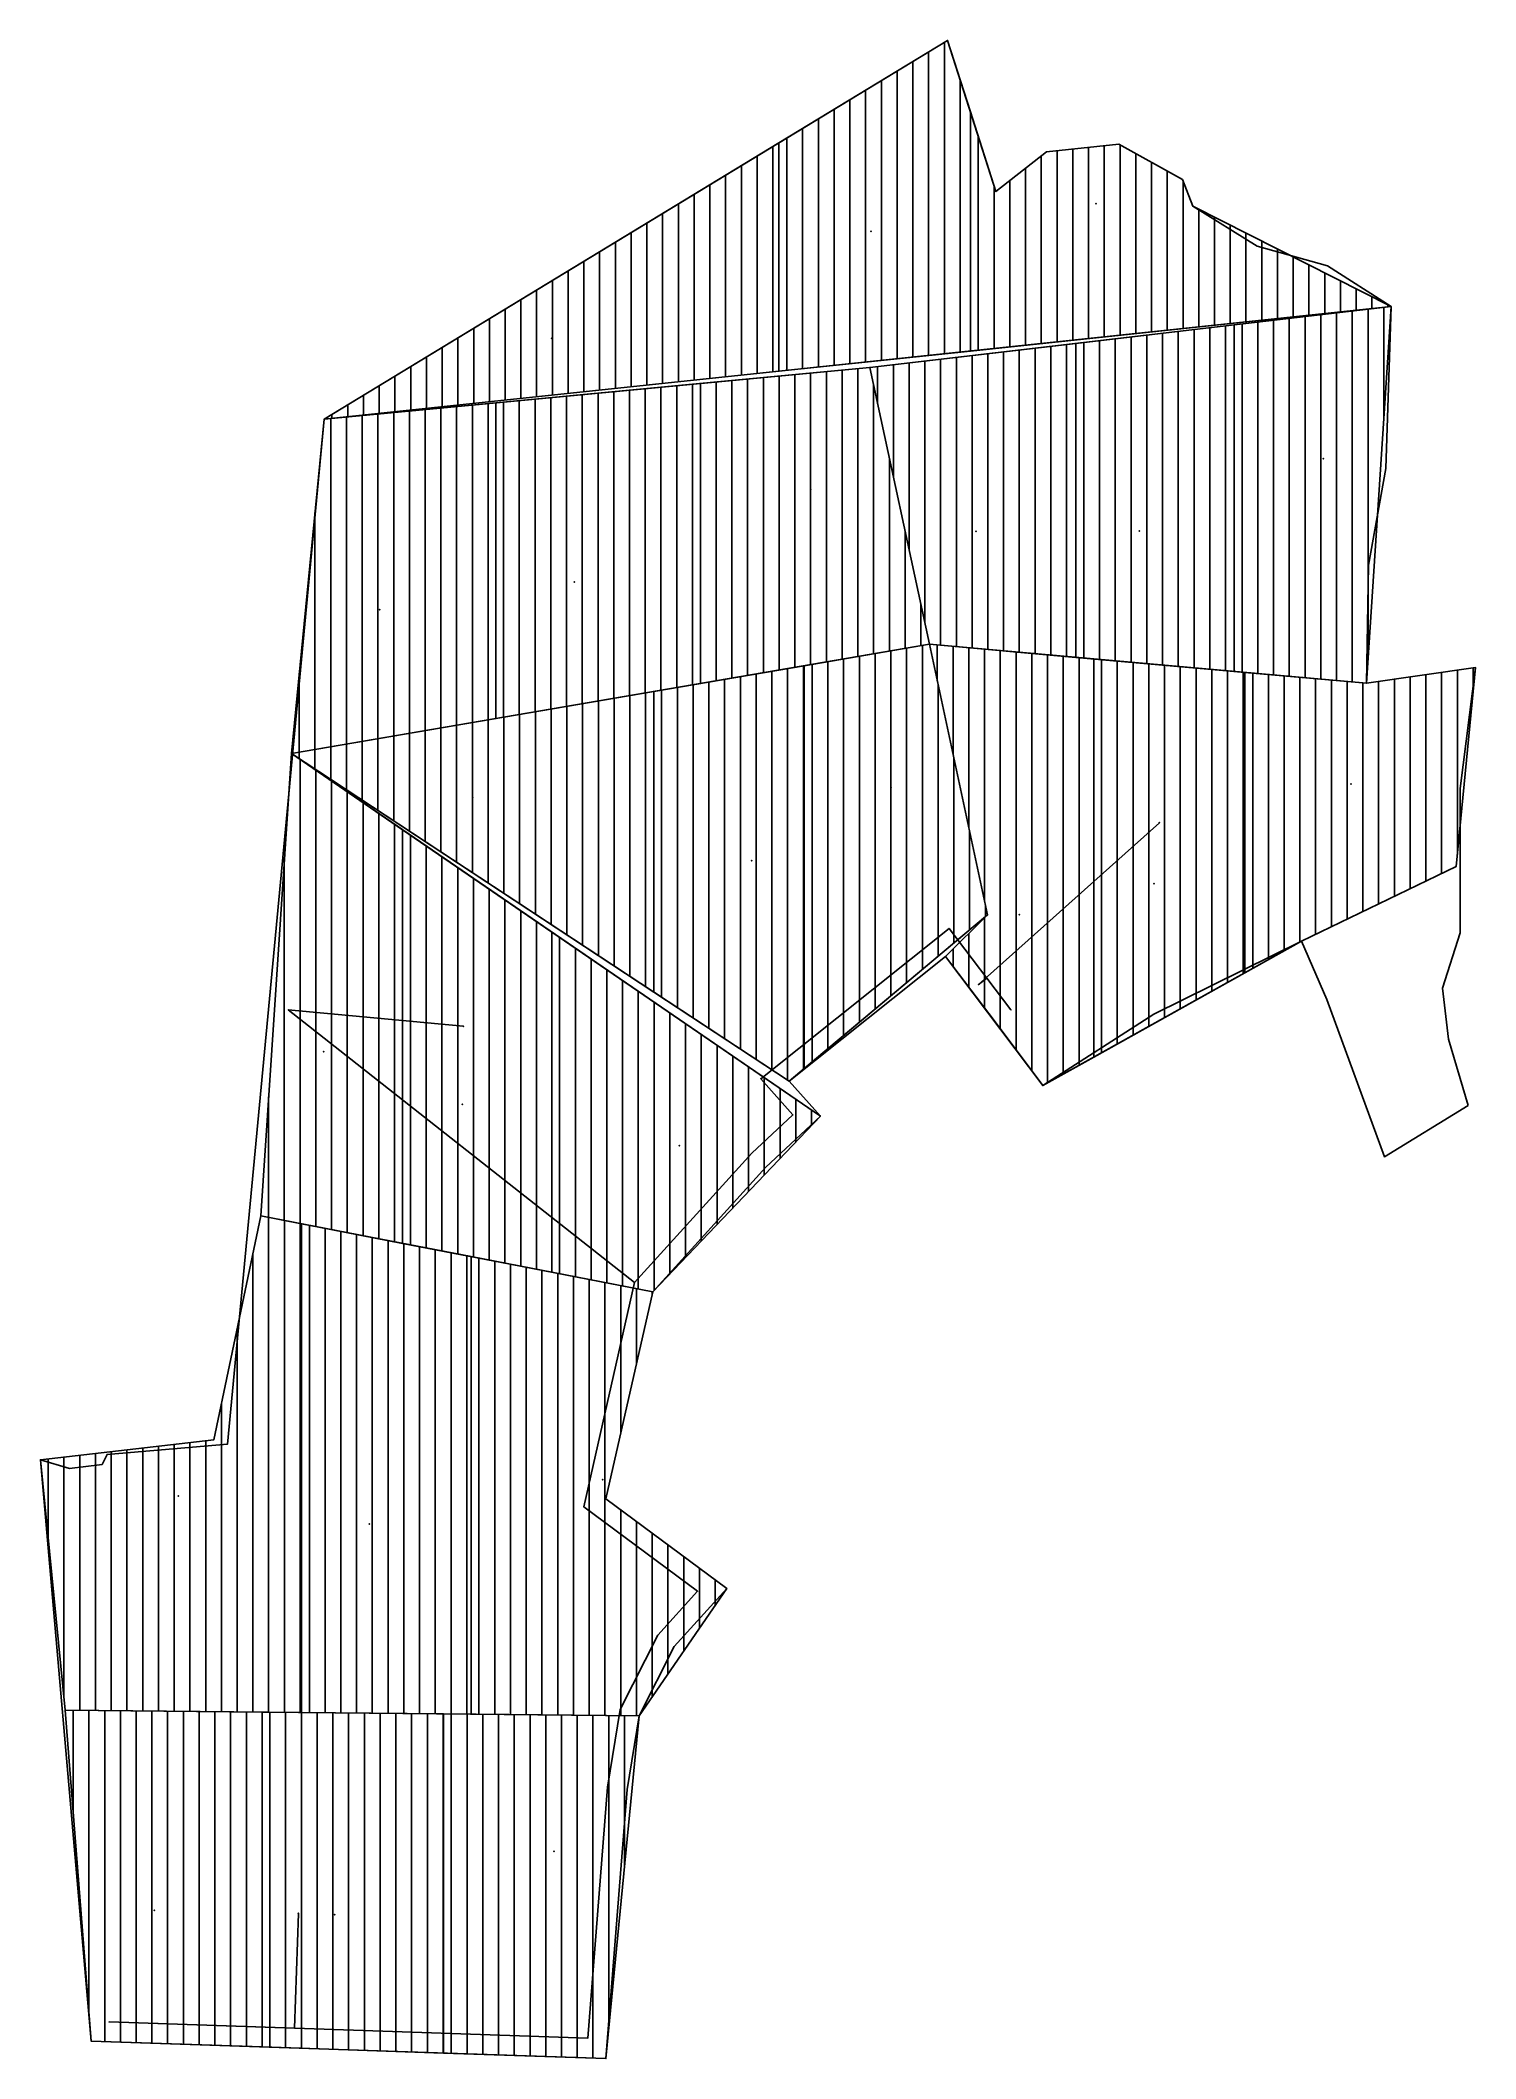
# Model space of a CAD drawing. Header units: metres. Extents: x -231 to 134, y -275 to 238.
import ezdxf

# ---------------------------------------------------------------- set-up
doc = ezdxf.new("R2010")
doc.units = ezdxf.units.M
for name, color, linetype in [('pipes', 5, 'Continuous'), ('property', 7, 'Continuous'), ('rows', 2, 'Continuous'), ('sectors', 4, 'Continuous'), ('valves', 1, 'Continuous'), ('zones', 3, 'Continuous')]:
    doc.layers.add(name, color=color, linetype=linetype)

msp = doc.modelspace()

# ---------------------------------------------------------------- linework, layer by layer
at = {"layer": 'pipes'}
for points in [[(7.28, -2.32), (53.35, 38.87)], [(7.28, -2.32), (9.53, -0.62), (15.63, -8.67), (-0.06, 12.04), (-47.93, -26.15), (-39.76, -35.35), (-50.2, -45.06), (-79.96, -77.89), (-92.85, -134.87), (-63.95, -156.31), (-74.08, -167.46), (-83.66, -186.34), (-86.86, -206.05), (-91.87, -269.82), (-213.45, -265.67), (-166.35, -267.28), (-165.36, -238.09)], [(7.28, -2.32), (9.53, -0.62), (15.63, -8.67), (-0.06, 12.04), (-47.93, -26.15), (-39.76, -35.35), (-50.2, -45.06), (-79.96, -77.89), (-167.95, -8.63), (-123.49, -12.82)]]:
    msp.add_lwpolyline(points, dxfattribs=at)
at = {"layer": 'property'}
msp.add_lwpolyline([(131.83, -32.96), (126.81, -16.13), (125.27, -3.12), (129.73, 10.88), (129.73, 47.54), (133.69, 78.25), (105.95, 74.28), (106.44, 104.26), (110.9, 128.78), (112.27, 169.91), (96.04, 180.31), (78.21, 185.26), (61.85, 195.42), (59.26, 202.17), (43.03, 211.14), (24.7, 209.23), (11.82, 199.13), (-0.45, 237.53), (-158.85, 141.3), (-183.37, -118.93), (-213.97, -121.53), (-215.26, -124.07), (-223.5, -125.12), (-230.93, -122.89), (-218.05, -270.52), (-87.26, -274.98), (-81.89, -206.65), (-78.84, -187.91), (-69.92, -170.32), (-56.54, -155.59), (-87.26, -132.79), (-75.37, -80.28), (-46.64, -48.58), (-32.77, -35.69), (-40.69, -26.77), (-0.95, 4.93), (11.63, -11.67), (23.7, -27.89), (51.94, -9.75), (89.47, 8.77), (95.85, -6.03), (110.53, -45.97), (131.83, -32.96)], dxfattribs=at)
at = {"layer": 'rows'}
for points in [[(-1.28, 157.93), (-1.28, 237.02)], [(-9.28, 157.08), (-9.28, 232.16)], [(-5.28, 157.51), (-5.28, 234.59)], [(-17.28, 156.24), (-17.28, 227.3)], [(-13.28, 156.66), (-13.28, 229.73)], [(2.72, 158.35), (2.72, 227.63)], [(-25.28, 155.4), (-25.28, 222.44)], [(-21.28, 155.82), (-21.28, 224.87)], [(-33.29, 154.55), (-33.29, 217.58)], [(-29.29, 154.97), (-29.29, 220.01)], [(-44.85, 153.33), (-44.85, 210.56)], [(-41.29, 153.71), (-41.29, 212.72)], [(-37.29, 154.13), (-37.29, 215.15)], [(7.35, 158.84), (7.35, 213.13)], [(35.35, 161.79), (35.35, 210.34)], [(39.35, 162.22), (39.35, 210.76)], [(43.35, 162.64), (43.35, 210.97)], [(-52.85, 152.49), (-52.85, 205.7)], [(-48.85, 152.91), (-48.85, 208.13)], [(19.35, 160.11), (19.35, 205.03)], [(23.35, 160.53), (23.35, 208.17)], [(27.35, 160.95), (27.35, 209.51)], [(31.35, 161.37), (31.35, 209.92)], [(47.35, 163.06), (47.35, 208.76)], [(51.35, 163.48), (51.35, 206.54)], [(-60.85, 151.64), (-60.85, 200.84)], [(-56.85, 152.07), (-56.85, 203.27)], [(11.35, 159.26), (11.35, 200.61)], [(15.35, 159.68), (15.35, 201.9)], [(55.35, 163.9), (55.35, 204.33)], [(59.35, 164.33), (59.35, 201.94)], [(-68.85, 150.8), (-68.85, 195.98)], [(-64.85, 151.22), (-64.85, 198.41)], [(-76.85, 149.95), (-76.85, 191.12)], [(-72.85, 150.38), (-72.85, 193.55)], [(63.35, 164.75), (63.35, 194.66)], [(67.35, 165.17), (67.35, 192.64)], [(71.35, 165.59), (71.35, 190.62)], [(-84.85, 149.11), (-84.85, 186.26)], [(-80.85, 149.53), (-80.85, 188.69)], [(75.35, 166.02), (75.35, 188.59)], [(79.35, 166.44), (79.35, 186.57)], [(83.35, 166.86), (83.35, 184.54)], [(-92.85, 148.27), (-92.85, 181.4)], [(-88.85, 148.69), (-88.85, 183.83)], [(87.35, 167.28), (87.35, 182.52)], [(91.35, 167.7), (91.35, 180.5)], [(-100.85, 147.42), (-100.85, 176.54)], [(-96.85, 147.84), (-96.85, 178.97)], [(95.35, 168.13), (95.35, 178.47)], [(99.35, 168.55), (99.35, 176.45)], [(103.35, 168.97), (103.35, 174.43)], [(-112.85, 146.16), (-112.85, 169.25)], [(-108.85, 146.58), (-108.85, 171.68)], [(-104.85, 147), (-104.85, 174.11)], [(106.36, 80.41), (106.36, 169.22)], [(107.35, 169.39), (107.35, 172.4)], [(110.36, 140.97), (110.36, 169.69)], [(111.35, 169.81), (111.35, 170.38)], [(-120.85, 145.31), (-120.85, 164.39)], [(-116.85, 145.73), (-116.85, 166.82)], [(62.15, 78.18), (62.15, 164.08)], [(66.15, 77.83), (66.15, 164.54)], [(70.15, 77.47), (70.15, 165.01)], [(74.36, 77.1), (74.36, 165.5)], [(78.36, 76.74), (78.36, 165.96)], [(82.36, 76.38), (82.36, 166.43)], [(86.36, 76.03), (86.36, 166.9)], [(90.36, 75.67), (90.36, 167.36)], [(94.36, 75.32), (94.36, 167.83)], [(98.36, 74.96), (98.36, 168.29)], [(102.36, 74.6), (102.36, 168.76)], [(-128.85, 144.47), (-128.85, 159.53)], [(-124.85, 144.89), (-124.85, 161.96)], [(17.77, 82.14), (17.77, 158.91)], [(21.77, 81.78), (21.77, 159.38)], [(25.77, 81.42), (25.77, 159.84)], [(29.77, 81.07), (29.77, 160.31)], [(34.15, 80.68), (34.15, 160.82)], [(38.15, 80.32), (38.15, 161.28)], [(42.15, 79.96), (42.15, 161.75)], [(46.15, 79.61), (46.15, 162.22)], [(50.15, 79.25), (50.15, 162.68)], [(54.15, 78.9), (54.15, 163.15)], [(58.15, 78.54), (58.15, 163.61)], [(-136.85, 143.62), (-136.85, 154.67)], [(-132.85, 144.04), (-132.85, 157.1)], [(-27.25, 80.37), (-27.25, 153.82)], [(-23.25, 81.06), (-23.25, 154.2)], [(-18.23, 145.21), (-18.23, 154.72)], [(-14.23, 126.65), (-14.23, 155.19)], [(-10.23, 108.09), (-10.23, 155.65)], [(-6.23, 89.53), (-6.23, 156.12)], [(-2.23, 83.92), (-2.23, 156.58)], [(1.77, 83.56), (1.77, 157.05)], [(5.77, 83.2), (5.77, 157.52)], [(9.77, 82.85), (9.77, 157.98)], [(13.77, 82.49), (13.77, 158.45)], [(-144.85, 142.78), (-144.85, 149.81)], [(-140.85, 143.2), (-140.85, 152.24)], [(-81.26, 71.13), (-81.26, 148.68)], [(-77.26, 71.81), (-77.26, 149.06)], [(-73.26, 72.5), (-73.26, 149.44)], [(-69.26, 73.18), (-69.26, 149.82)], [(-65.26, 73.87), (-65.26, 150.2)], [(-63.25, 74.21), (-63.25, 150.4)], [(-59.25, 74.9), (-59.25, 150.78)], [(-55.25, 75.58), (-55.25, 151.16)], [(-51.25, 76.27), (-51.25, 151.54)], [(-47.25, 76.95), (-47.25, 151.92)], [(-43.25, 77.63), (-43.25, 152.3)], [(-39.25, 78.32), (-39.25, 152.68)], [(-35.25, 79), (-35.25, 153.06)], [(-31.25, 79.69), (-31.25, 153.44)], [(-19.25, 81.74), (-19.25, 149.96)], [(-152.85, 141.93), (-152.85, 144.95)], [(-148.85, 142.36), (-148.85, 147.38)], [(-133.17, 62.25), (-133.17, 143.74)], [(-129.17, 62.93), (-129.17, 144.12)], [(-125.17, 63.61), (-125.17, 144.51)], [(-121.17, 64.3), (-121.17, 144.89)], [(-117.17, 64.98), (-117.17, 145.27)], [(-113.26, 65.65), (-113.26, 145.64)], [(-109.26, 66.34), (-109.26, 146.02)], [(-105.26, 67.02), (-105.26, 146.4)], [(-101.26, 67.71), (-101.26, 146.78)], [(-97.26, 68.39), (-97.26, 147.16)], [(-93.26, 69.08), (-93.26, 147.54)], [(-89.26, 69.76), (-89.26, 147.92)], [(-85.26, 70.44), (-85.26, 148.3)], [(-157.17, 58.14), (-157.17, 141.46)], [(-156.85, 141.51), (-156.85, 142.52)], [(-153.17, 58.82), (-153.17, 141.84)], [(-149.17, 59.51), (-149.17, 142.22)], [(-145.17, 60.19), (-145.17, 142.6)], [(-141.17, 60.88), (-141.17, 142.98)], [(-137.17, 61.56), (-137.17, 143.36)], [(-15.25, 82.43), (-15.25, 131.4)], [(-161.17, 57.45), (-161.17, 117.63)], [(-11.25, 83.11), (-11.25, 112.84)], [(-7.25, 83.8), (-7.25, 94.28)], [(-14.86, -5.13), (-14.86, 82.49)], [(-10.86, -1.78), (-10.86, 83.18)], [(-6.86, 1.57), (-6.86, 83.86)], [(-3.07, 74.86), (-3.07, 83.99)], [(0.93, 56.24), (0.93, 83.63)], [(4.93, 37.62), (4.93, 83.28)], [(8.93, 19), (8.93, 82.92)], [(12.93, -13.54), (12.93, 82.57)], [(16.93, -18.87), (16.93, 82.21)], [(-45.1, -23.87), (-45.1, 77.32)], [(-41.1, -26.5), (-41.1, 78)], [(-37.1, -23.76), (-37.1, 78.69)], [(-34.86, -21.88), (-34.86, 79.07)], [(-30.86, -18.53), (-30.86, 79.76)], [(-26.86, -15.18), (-26.86, 80.44)], [(-22.86, -11.83), (-22.86, 81.13)], [(-18.86, -8.48), (-18.86, 81.81)], [(20.93, -24.2), (20.93, 81.85)], [(24.93, -27.21), (24.93, 81.5)], [(28.93, -24.98), (28.93, 81.14)], [(32.93, -22.75), (32.93, 80.79)], [(38.66, -19.55), (38.66, 80.28)], [(42.66, -17.32), (42.66, 79.92)], [(46.66, -15.09), (46.66, 79.56)], [(50.66, -12.86), (50.66, 79.21)], [(54.66, -10.63), (54.66, 78.85)], [(58.66, -8.4), (58.66, 78.49)], [(62.66, -6.17), (62.66, 78.14)], [(66.66, -3.95), (66.66, 77.78)], [(70.66, -1.72), (70.66, 77.43)], [(74.66, 0.51), (74.66, 77.07)], [(125.05, 25.96), (125.05, 77.02)], [(129.05, 30.83), (129.05, 77.59)], [(133.06, 71.72), (133.06, 78.16)], [(-165.17, 56.77), (-165.17, 76.83)], [(-77.17, -2.78), (-77.17, 71.83)], [(-73.1, -5.45), (-73.1, 72.53)], [(-69.1, -8.09), (-69.1, 73.21)], [(-65.1, -10.72), (-65.1, 73.9)], [(-61.1, -13.35), (-61.1, 74.58)], [(-57.1, -15.98), (-57.1, 75.26)], [(-53.1, -18.61), (-53.1, 75.95)], [(-49.1, -21.24), (-49.1, 76.63)], [(-2.86, 4.92), (-2.86, 73.86)], [(77.05, 1.85), (77.05, 76.86)], [(81.05, 4.08), (81.05, 76.5)], [(85.05, 6.31), (85.05, 76.14)], [(89.05, 8.54), (89.05, 75.79)], [(93.05, 10.5), (93.05, 75.43)], [(97.05, 12.43), (97.05, 75.08)], [(101.05, 14.37), (101.05, 74.72)], [(105.05, 16.3), (105.05, 74.36)], [(109.05, 18.23), (109.05, 74.73)], [(113.05, 20.16), (113.05, 75.3)], [(117.05, 22.1), (117.05, 75.87)], [(121.05, 24.03), (121.05, 76.45)], [(-105.17, 15.64), (-105.17, 67.04)], [(-101.17, 13.01), (-101.17, 67.72)], [(-97.17, 10.38), (-97.17, 68.41)], [(-93.17, 7.75), (-93.17, 69.09)], [(-89.17, 5.12), (-89.17, 69.78)], [(-85.17, 2.49), (-85.17, 70.46)], [(-81.17, -0.15), (-81.17, 71.15)], [(-137.17, 36.69), (-137.17, 61.56)], [(-133.17, 34.06), (-133.17, 62.25)], [(-129.17, 31.43), (-129.17, 62.93)], [(-125.17, 28.8), (-125.17, 63.61)], [(-121.17, 26.17), (-121.17, 64.3)], [(-117.17, 23.54), (-117.17, 64.98)], [(-113.17, 20.9), (-113.17, 65.67)], [(-109.17, 18.27), (-109.17, 66.35)], [(-165.17, 55.11), (-165.17, 56.77)], [(-161.17, 52.48), (-161.17, 57.45)], [(-157.17, 49.85), (-157.17, 58.14)], [(-153.17, 47.22), (-153.17, 58.82)], [(-149.17, 44.59), (-149.17, 59.51)], [(-145.17, 41.95), (-145.17, 60.19)], [(-141.17, 39.32), (-141.17, 60.88)], [(-164.95, -62.9), (-164.95, 54.9)], [(-160.95, -63.68), (-160.95, 52.16)], [(1.14, 8.27), (1.14, 55.24)], [(-156.95, -64.45), (-156.95, 49.42)], [(-152.95, -65.23), (-152.95, 46.68)], [(-148.95, -66.01), (-148.95, 43.94)], [(-144.95, -66.78), (-144.95, 41.19)], [(-140.95, -67.56), (-140.95, 38.45)], [(5.14, 11.62), (5.14, 36.62)], [(-136.91, -68.34), (-136.91, 35.69)], [(-132.91, -69.12), (-132.91, 32.95)], [(-168.95, -62.13), (-168.95, 29.61)], [(-128.91, -69.89), (-128.91, 30.2)], [(-124.91, -70.67), (-124.91, 27.46)], [(-120.91, -71.44), (-120.91, 24.72)], [(-116.91, -72.22), (-116.91, 21.98)], [(-112.91, -73), (-112.91, 19.24)], [(-108.91, -73.77), (-108.91, 16.5)], [(9.14, 14.97), (9.14, 18)], [(-104.91, -74.55), (-104.91, 13.76)], [(4.93, -2.89), (4.93, 10.73)], [(8.93, -8.21), (8.93, 14.67)], [(-99.02, -75.69), (-99.02, 9.72)], [(-95.02, -76.47), (-95.02, 6.98)], [(0.93, 2.44), (0.93, 6.78)], [(-91.02, -77.24), (-91.02, 4.24)], [(-87.02, -78.02), (-87.02, 1.49)], [(-83.02, -78.79), (-83.02, -1.25)], [(-79.02, -79.57), (-79.02, -3.99)], [(-75.02, -79.91), (-75.02, -6.73)], [(-71.02, -75.72), (-71.02, -9.47)], [(-67.02, -71.54), (-67.02, -12.21)], [(-63.02, -67.35), (-63.02, -14.95)], [(-59.02, -63.16), (-59.02, -17.7)], [(-55.02, -58.98), (-55.02, -20.44)], [(-51.02, -54.79), (-51.02, -23.18)], [(-47.02, -50.6), (-47.02, -25.92)], [(-43.02, -46.42), (-43.02, -28.66)], [(-172.95, -61.35), (-172.95, -30.77)], [(-39.02, -42.23), (-39.02, -31.4)], [(-35.02, -38.04), (-35.02, -34.14)], [(-172.93, -187.02), (-172.93, -61.35)], [(-168.93, -187.06), (-168.93, -62.13)], [(-164.93, -187.1), (-164.93, -62.91)], [(-162.59, -187.12), (-162.59, -63.36)], [(-158.59, -187.16), (-158.59, -64.13)], [(-154.59, -187.2), (-154.59, -64.91)], [(-150.6, -187.23), (-150.6, -65.69)], [(-146.6, -187.27), (-146.6, -66.46)], [(-176.93, -186.99), (-176.93, -70.45)], [(-142.6, -187.31), (-142.6, -67.24)], [(-138.6, -187.35), (-138.6, -68.01)], [(-134.6, -187.39), (-134.6, -68.79)], [(-130.6, -187.42), (-130.6, -69.57)], [(-126.6, -187.46), (-126.6, -70.34)], [(-122.6, -187.5), (-122.6, -71.12)], [(-119.5, -187.53), (-119.5, -71.72)], [(-115.5, -187.57), (-115.5, -72.49)], [(-111.5, -187.6), (-111.5, -73.27)], [(-107.5, -187.64), (-107.5, -74.05)], [(-103.5, -187.68), (-103.5, -74.82)], [(-99.5, -187.72), (-99.5, -75.6)], [(-95.5, -187.76), (-95.5, -76.37)], [(-91.5, -187.79), (-91.5, -77.15)], [(-87.5, -187.83), (-87.5, -77.92)], [(-83.5, -116.19), (-83.5, -78.7)], [(-79.5, -98.52), (-79.5, -79.48)], [(-75.5, -80.84), (-75.5, -80.25)], [(-180.93, -186.95), (-180.93, -89.57)], [(-184.93, -186.91), (-184.93, -108.69)], [(-228.93, -142.95), (-228.93, -122.66)], [(-224.93, -183.08), (-224.93, -122.2)], [(-220.93, -186.57), (-220.93, -121.74)], [(-216.93, -186.61), (-216.93, -121.28)], [(-212.93, -186.65), (-212.93, -120.82)], [(-208.93, -186.68), (-208.93, -120.36)], [(-204.93, -186.72), (-204.93, -119.9)], [(-200.93, -186.76), (-200.93, -119.44)], [(-196.93, -186.8), (-196.93, -118.98)], [(-192.93, -186.83), (-192.93, -118.52)], [(-188.93, -186.87), (-188.93, -118.06)], [(-83.5, -187.87), (-83.5, -135.58)], [(-79.5, -187.91), (-79.5, -138.55)], [(-75.5, -183.07), (-75.5, -141.52)], [(-71.5, -177.27), (-71.5, -144.49)], [(-67.5, -171.47), (-67.5, -147.46)], [(-63.5, -165.68), (-63.5, -150.42)], [(-59.5, -159.88), (-59.5, -153.39)], [(-222.59, -212.22), (-222.59, -186.55)], [(-218.59, -263.6), (-218.59, -186.59)], [(-214.59, -270.64), (-214.59, -186.63)], [(-210.59, -270.77), (-210.59, -186.67)], [(-206.59, -270.91), (-206.59, -186.71)], [(-202.59, -271.05), (-202.59, -186.74)], [(-198.59, -271.18), (-198.59, -186.78)], [(-194.59, -271.32), (-194.59, -186.82)], [(-190.59, -271.46), (-190.59, -186.86)], [(-186.59, -271.59), (-186.59, -186.89)], [(-182.59, -271.73), (-182.59, -186.93)], [(-178.59, -271.87), (-178.59, -186.97)], [(-172.61, -272.07), (-172.61, -187.03)], [(-168.61, -272.21), (-168.61, -187.06)], [(-164.61, -272.34), (-164.61, -187.1)], [(-160.61, -272.48), (-160.61, -187.14)], [(-156.61, -272.61), (-156.61, -187.18)], [(-152.61, -272.75), (-152.61, -187.22)], [(-148.62, -272.89), (-148.62, -187.25)], [(-144.62, -273.02), (-144.62, -187.29)], [(-140.62, -273.16), (-140.62, -187.33)], [(-136.62, -273.3), (-136.62, -187.37)], [(-132.62, -273.43), (-132.62, -187.41)], [(-128.62, -273.57), (-128.62, -187.44)], [(-126.53, -273.64), (-126.53, -187.46)], [(-122.53, -273.78), (-122.53, -187.5)], [(-118.53, -273.91), (-118.53, -187.54)], [(-114.53, -274.05), (-114.53, -187.58)], [(-110.53, -274.19), (-110.53, -187.61)], [(-106.53, -274.32), (-106.53, -187.65)], [(-102.54, -274.46), (-102.54, -187.69)], [(-98.54, -274.59), (-98.54, -187.73)], [(-94.54, -274.73), (-94.54, -187.77)], [(-90.54, -274.87), (-90.54, -187.8)], [(-86.54, -267.5), (-86.54, -187.84)], [(-82.54, -226.11), (-82.54, -187.88)]]:
    msp.add_lwpolyline(points, dxfattribs=at)
at = {"layer": 'sectors'}
for points in [[(-158.85, 141.3), (112.27, 169.91), (61.85, 195.42), (59.26, 202.17), (43.03, 211.14), (24.7, 209.23), (11.82, 199.13), (-0.45, 237.53), (-158.85, 141.3)], [(-20.23, 154.49), (-5.07, 84.17), (105.95, 74.28), (112.27, 169.91), (-20.23, 154.49)], [(-158.85, 141.3), (-167.17, 56.43), (-5.07, 84.17), (-20.23, 154.49), (-158.85, 141.3)], [(-5.07, 84.17), (-167.17, 56.43), (-40.69, -26.77), (9.69, 15.43), (-5.07, 84.17)], [(-5.07, 84.17), (9.69, 15.43), (-0.95, 4.93), (23.7, -27.89), (89.47, 8.77), (128.75, 27.75), (133.69, 78.25), (105.95, 74.28), (-5.07, 84.17)], [(-167.17, 56.43), (-174.95, -60.96), (-75.37, -80.28), (-32.77, -35.69), (-167.17, 56.43)], [(-174.95, -60.96), (-186.84, -117.82), (-230.93, -122.89), (-224.59, -186.53), (-78.84, -187.91), (-56.54, -155.59), (-87.26, -132.79), (-75.37, -80.28), (-174.95, -60.96)], [(-218.05, -270.52), (-87.26, -274.98), (-78.84, -187.91), (-224.59, -186.53), (-218.05, -270.52)]]:
    msp.add_lwpolyline(points, dxfattribs=at)
at = {"layer": 'valves'}
for p in [(37.27, 196.02), (-19.94, 189.01), (-101.07, 161.9), (95.04, 131.33), (-35.21, 123.44), (6.78, 112.85), (48.23, 112.97), (-95.26, 100.03), (-144.74, 92.98), (-14.83, 47.79), (101.99, 48.73), (-121.13, 45.22), (53.35, 38.87), (-50.25, 29.2), (52.02, 23.38), (17.77, 15.5), (-123.49, -12.82), (-158.98, -19.28), (-123.76, -32.61), (-68.59, -43.17), (-88.06, -127.96), (-195.87, -132.12), (-147.36, -139.2), (-100.4, -222.36), (-201.98, -237.32), (-165.36, -238.09), (-156.18, -238.41)]:
    msp.add_point(p, dxfattribs=at)
at = {"layer": 'zones'}
for points in [[(-43.29, 153.5), (-43.29, 211.51), (-0.45, 237.53), (5.35, 219.39), (5.35, 158.63), (-43.29, 153.5)], [(11.82, 199.13), (24.7, 209.23), (43.03, 211.14), (59.26, 202.17), (61.85, 195.42), (112.27, 169.91), (5.35, 158.63), (5.35, 219.39), (11.82, 199.13)], [(-158.85, 141.3), (-43.29, 211.51), (-43.29, 153.5), (-158.85, 141.3)], [(112.27, 169.91), (105.95, 74.28), (72.36, 77.28), (72.36, 165.27), (112.27, 169.91)], [(32.15, 80.85), (32.15, 160.59), (72.36, 165.27), (72.36, 77.28), (32.15, 80.85)], [(-5.07, 84.17), (-20.23, 154.49), (32.15, 160.59), (32.15, 80.85), (-5.07, 84.17)], [(-20.23, 154.49), (-5.07, 84.17), (-65.25, 73.87), (-65.25, 150.21), (-20.23, 154.49)], [(-115.26, 65.31), (-115.26, 145.45), (-65.25, 150.21), (-65.25, 73.87), (-115.26, 65.31)], [(-167.17, 56.43), (-158.85, 141.3), (-115.26, 145.45), (-115.26, 65.31), (-167.17, 56.43)], [(-5.07, 84.17), (9.69, 15.43), (-36.86, -23.56), (-36.86, 78.73), (-5.07, 84.17)], [(23.7, -27.89), (-0.95, 4.93), (9.69, 15.43), (-5.07, 84.17), (36.66, 80.45), (36.66, -20.67), (23.7, -27.89)], [(-36.86, 78.73), (-36.86, -23.56), (-40.69, -26.77), (-75.1, -4.14), (-75.1, 72.18), (-36.86, 78.73)], [(36.66, -20.67), (36.66, 80.45), (75.05, 77.03), (75.05, 0.73), (36.66, -20.67)], [(105.95, 74.28), (133.69, 78.25), (128.75, 27.75), (89.47, 8.77), (75.05, 0.73), (75.05, 77.03), (105.95, 74.28)], [(-167.17, 56.43), (-75.1, 72.18), (-75.1, -4.14), (-167.17, 56.43)], [(-174.95, -60.96), (-167.17, 56.43), (-138.91, 37.06), (-138.91, -67.95), (-174.95, -60.96)], [(-138.91, -67.95), (-138.91, 37.06), (-101.02, 11.09), (-101.02, -75.3), (-138.91, -67.95)], [(-32.77, -35.69), (-75.37, -80.28), (-101.02, -75.3), (-101.02, 11.09), (-32.77, -35.69)], [(-224.59, -186.53), (-230.93, -122.89), (-186.84, -117.82), (-174.95, -60.96), (-164.59, -62.97), (-164.59, -187.1), (-224.59, -186.53)], [(-164.59, -187.1), (-164.59, -62.97), (-121.5, -71.33), (-121.5, -187.51), (-164.59, -187.1)], [(-75.37, -80.28), (-87.26, -132.79), (-56.54, -155.59), (-78.84, -187.91), (-121.5, -187.51), (-121.5, -71.33), (-75.37, -80.28)], [(-218.05, -270.52), (-224.59, -186.53), (-174.61, -187.01), (-174.61, -272), (-218.05, -270.52)], [(-174.61, -272), (-174.61, -187.01), (-128.53, -187.44), (-128.53, -273.57), (-174.61, -272)], [(-78.84, -187.91), (-87.26, -274.98), (-128.53, -273.57), (-128.53, -187.44), (-78.84, -187.91)]]:
    msp.add_lwpolyline(points, dxfattribs=at)

doc.saveas('drawing.dxf')
